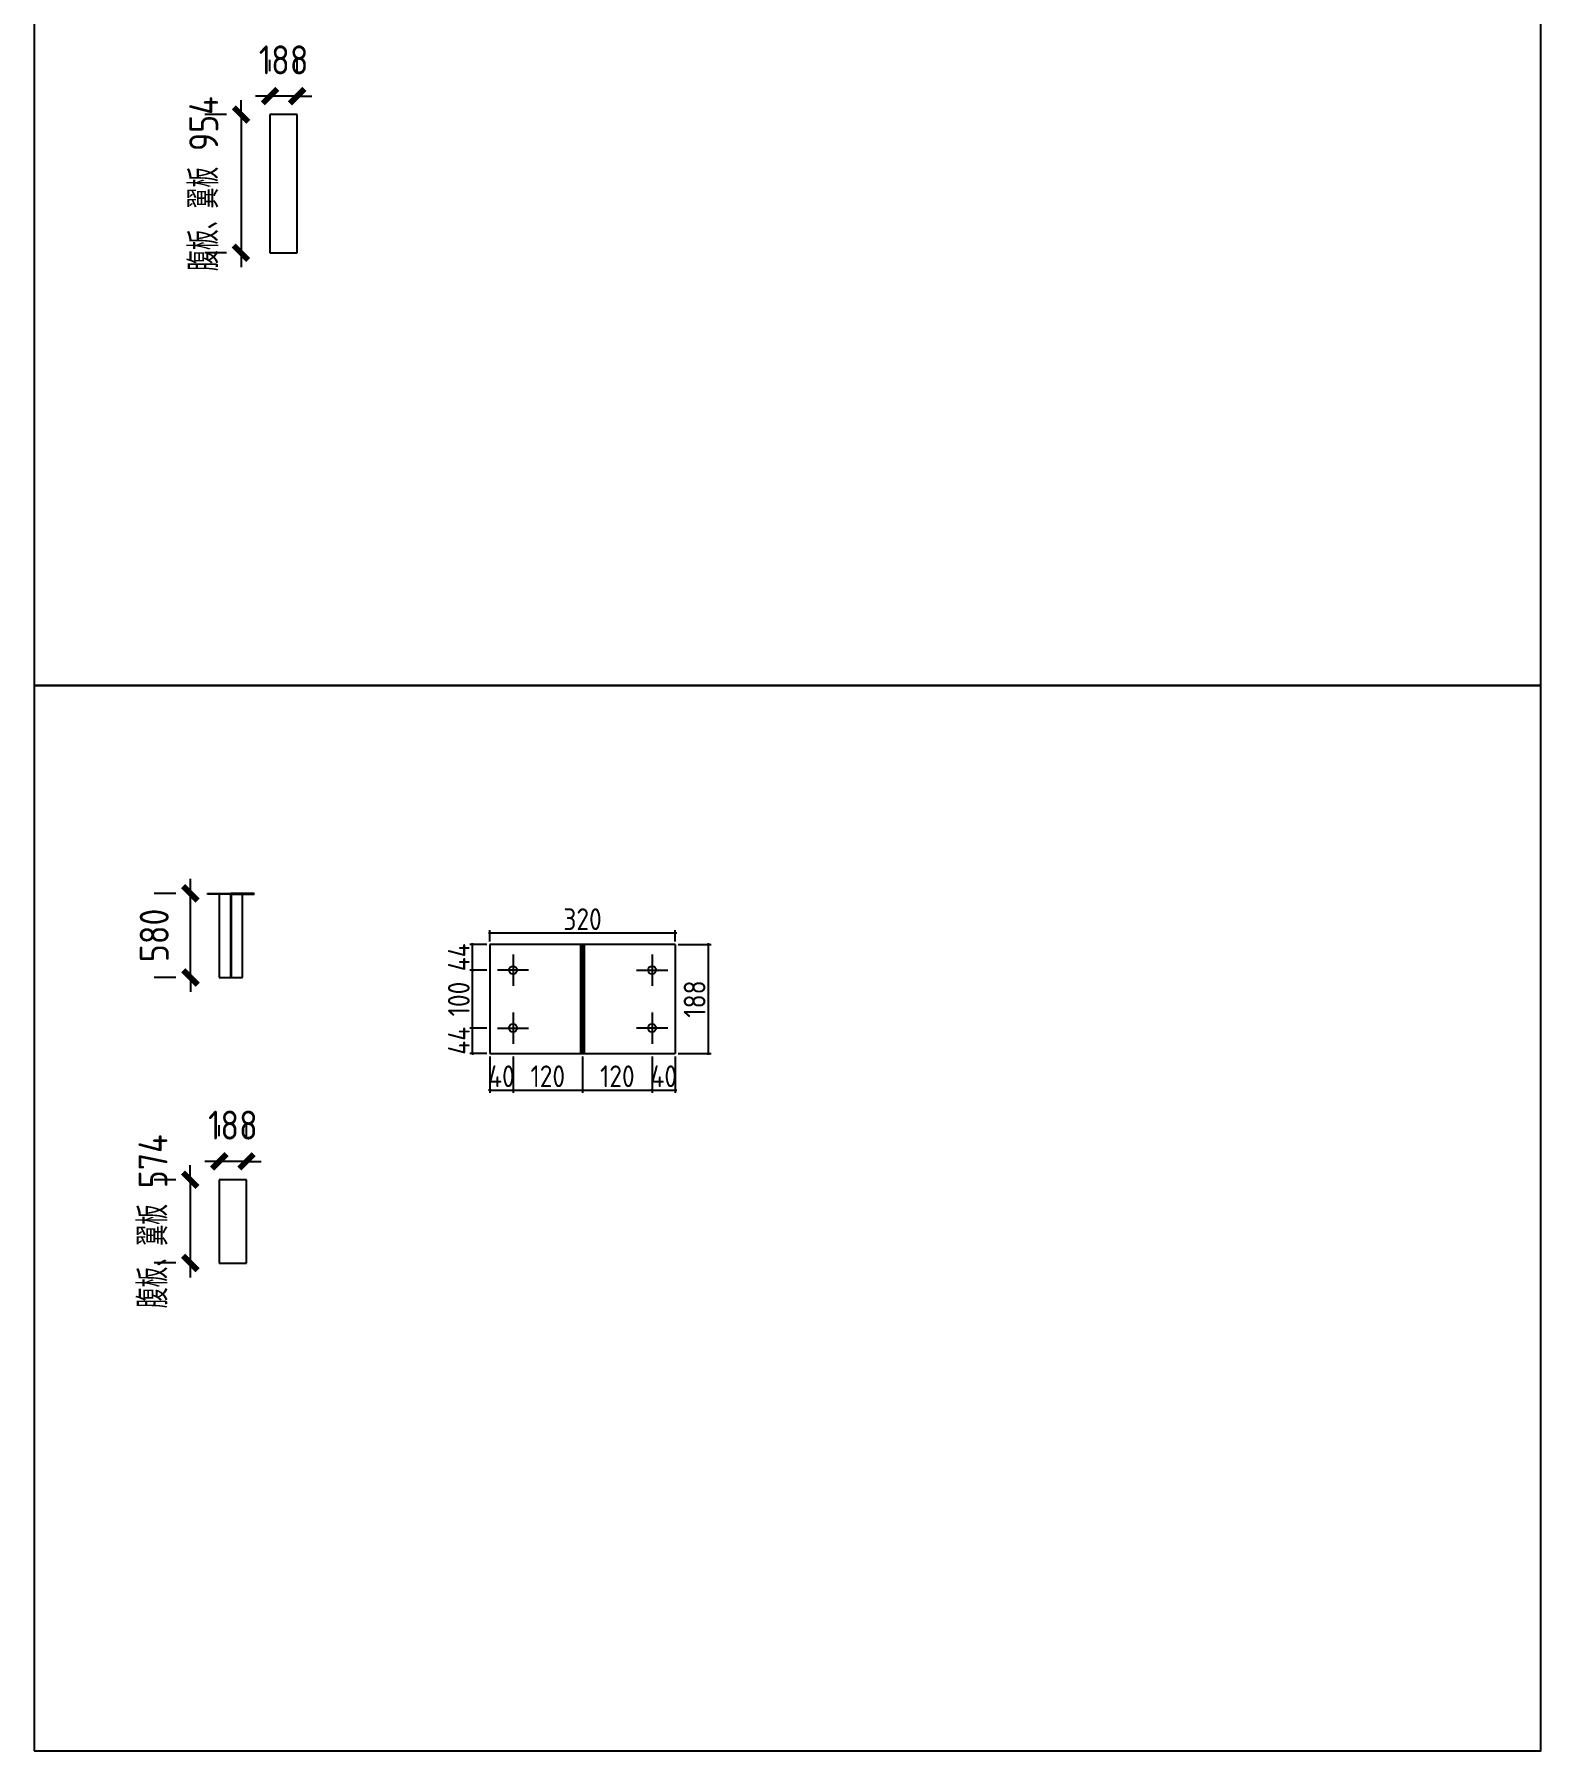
# Model space of a CAD drawing. Extents: x 102162 to 621267, y -39398 to 328893.
# Drawn here: x 503112 to 513507, y 259852 to 271694 of the extents above; entities that cross this region are included whole.
import ezdxf

# ---------------------------------------------------------------- set-up
doc = ezdxf.new("R2010")
doc.units = 0
doc.header["$LTSCALE"] = 1000
doc.header["$MEASUREMENT"] = 0
doc.styles.get("Standard").update_dxf_attribs({"font": 'gbenor.shx', "bigfont": 'gbcbig.shx'})
doc.dimstyles.get("Standard").update_dxf_attribs({"dimscale": 100, "dimtxt": 3.5, "dimasz": 1, "dimexe": 2.5, "dimexo": 3, "dimgap": 1.5, "dimtad": 1, "dimdec": 0, "dimzin": 0, "dimdsep": 46, "dimtxsty": 'Standard', "dimblk": 'ARCHTICK', "dimcen": 0.09, "dimadec": 0, "dimazin": 0, "dimtfac": 1, "dimtdec": 0, "dimtix": 1, "dimtmove": 2, "dimatfit": 3, "dimfxl": 1, "dimtolj": 1, "dimtzin": 0, "dimarcsym": 0})

# ---------------------------------------------------------------- blocks, each defined once
blk = doc.blocks.new('_ArchTick')
at = {"color": 0, "linetype": 'ByBlock', "const_width": 0.4}
blk.add_lwpolyline([(-0.5, -0.5), (0.5, 0.5)], dxfattribs=at)
blk = doc.blocks.new('*D2061')
at = {"color": 0, "lineweight": -2}
for p, q in [((504538, 271141), (504538, 271241)), ((504438, 271141), (504288, 271141)), ((504538, 271141), (504538, 270187)), ((504438, 270187), (504288, 270187)), ((504538, 270187), (504538, 270087))]:
    blk.add_line(p, q, dxfattribs=at)
at = {"layer": 'Defpoints', "color": 0}
for p in [(504738, 271141), (504538, 270187), (504738, 270187)]:
    blk.add_point(p, dxfattribs=at)
at = {"color": 0, "lineweight": -2, "xscale": 100, "yscale": 100, "zscale": 100}
for p, rotation in [((504538, 271141), 270), ((504538, 270187), 90)]:
    blk.add_blockref('_ArchTick', p, dxfattribs=dict(at, rotation=rotation))
at = {"color": 0, "insert": (504281, 270664), "char_height": 200, "attachment_point": 5, "rotation": 90}
blk.add_mtext('\\A1;腹板、翼板 954', dxfattribs=at)
blk = doc.blocks.new('*D2062')
at = {"color": 0, "lineweight": -2}
for p, q in [((504738, 271441), (504738, 271518)), ((504926, 271441), (504926, 271518)), ((504738, 271268), (504638, 271268)), ((504926, 271268), (504738, 271268)), ((504926, 271268), (505026, 271268))]:
    blk.add_line(p, q, dxfattribs=at)
at = {"layer": 'Defpoints', "color": 0}
for p in [(504738, 271268), (504738, 271141), (504926, 271141)]:
    blk.add_point(p, dxfattribs=at)
at = {"color": 0, "lineweight": -2, "xscale": 100, "yscale": 100, "zscale": 100}
blk.add_blockref('_ArchTick', (504738, 271268), dxfattribs=at)
at = {"color": 0, "lineweight": -2, "xscale": 100, "yscale": 100, "zscale": 100, "rotation": 180}
blk.add_blockref('_ArchTick', (504926, 271268), dxfattribs=at)
at = {"color": 0, "insert": (504832, 271518), "char_height": 200, "attachment_point": 5}
blk.add_mtext('\\A1;188', dxfattribs=at)
blk = doc.blocks.new('*D2079')
at = {"color": 0, "lineweight": -2}
for p, q in [((504088, 265767), (503939, 265767)), ((504189, 265767), (504189, 265867)), ((504189, 265187), (504189, 265767)), ((504088, 265187), (503939, 265187)), ((504189, 265187), (504189, 265087))]:
    blk.add_line(p, q, dxfattribs=at)
at = {"layer": 'Defpoints', "color": 0}
for p in [(504189, 265767), (504388, 265767), (504388, 265187)]:
    blk.add_point(p, dxfattribs=at)
at = {"color": 0, "lineweight": -2, "xscale": 100, "yscale": 100, "zscale": 100}
for p, rotation in [((504189, 265767), 270), ((504189, 265187), 90)]:
    blk.add_blockref('_ArchTick', p, dxfattribs=dict(at, rotation=rotation))
at = {"color": 0, "insert": (503939, 265477), "char_height": 200, "attachment_point": 5, "rotation": 90}
blk.add_mtext('\\A1;580', dxfattribs=at)
blk = doc.blocks.new('*D2080')
at = {"color": 0, "lineweight": -2}
for p, q in [((504188, 263791), (504188, 263891)), ((504088, 263791), (503938, 263791)), ((504188, 263791), (504188, 263217)), ((504088, 263217), (503938, 263217)), ((504188, 263217), (504188, 263117))]:
    blk.add_line(p, q, dxfattribs=at)
at = {"layer": 'Defpoints', "color": 0}
for p in [(504388, 263791), (504188, 263217), (504388, 263217)]:
    blk.add_point(p, dxfattribs=at)
at = {"color": 0, "lineweight": -2, "xscale": 100, "yscale": 100, "zscale": 100}
for p, rotation in [((504188, 263791), 270), ((504188, 263217), 90)]:
    blk.add_blockref('_ArchTick', p, dxfattribs=dict(at, rotation=rotation))
at = {"color": 0, "insert": (503931, 263504), "char_height": 200, "attachment_point": 5, "rotation": 90}
blk.add_mtext('\\A1;腹板、翼板 574', dxfattribs=at)
blk = doc.blocks.new('*D2081')
at = {"color": 0, "lineweight": -2}
for p, q in [((504388, 264091), (504388, 264168)), ((504576, 264091), (504576, 264168)), ((504388, 263918), (504288, 263918)), ((504576, 263918), (504388, 263918)), ((504576, 263918), (504676, 263918))]:
    blk.add_line(p, q, dxfattribs=at)
at = {"layer": 'Defpoints', "color": 0}
for p in [(504388, 263918), (504388, 263791), (504576, 263791)]:
    blk.add_point(p, dxfattribs=at)
at = {"color": 0, "lineweight": -2, "xscale": 100, "yscale": 100, "zscale": 100}
blk.add_blockref('_ArchTick', (504388, 263918), dxfattribs=at)
at = {"color": 0, "lineweight": -2, "xscale": 100, "yscale": 100, "zscale": 100, "rotation": 180}
blk.add_blockref('_ArchTick', (504576, 263918), dxfattribs=at)
at = {"color": 0, "insert": (504482, 264168), "char_height": 200, "attachment_point": 5}
blk.add_mtext('\\A1;188', dxfattribs=at)
blk = doc.blocks.new('*D2082')
at = {"color": 0, "lineweight": -2}
for p, q in [((506255, 264642), (506255, 264390)), ((506415, 264642), (506415, 264390)), ((506255, 264410), (506245, 264410)), ((506255, 264410), (506415, 264410)), ((506415, 264410), (506425, 264410))]:
    blk.add_line(p, q, dxfattribs=at)
at = {"layer": 'Defpoints', "color": 0}
for p in [(506255, 264662), (506415, 264662), (506415, 264410)]:
    blk.add_point(p, dxfattribs=at)
at = {"color": 0, "lineweight": -2, "xscale": 10, "yscale": 10, "zscale": 10}
blk.add_blockref('_ArchTick', (506255, 264410), dxfattribs=at)
at = {"color": 0, "lineweight": -2, "xscale": 10, "yscale": 10, "zscale": 10, "rotation": 180}
blk.add_blockref('_ArchTick', (506415, 264410), dxfattribs=at)
at = {"color": 0, "insert": (506335, 264505), "char_height": 150, "attachment_point": 5}
blk.add_mtext('\\A1;40', dxfattribs=at)
blk = doc.blocks.new('*D2083')
at = {"color": 0, "lineweight": -2}
for p, q in [((506415, 264642), (506415, 264390)), ((506895, 264642), (506895, 264390)), ((506405, 264410), (506905, 264410))]:
    blk.add_line(p, q, dxfattribs=at)
at = {"layer": 'Defpoints', "color": 0}
for p in [(506415, 264662), (506895, 264662), (506895, 264410)]:
    blk.add_point(p, dxfattribs=at)
at = {"color": 0, "lineweight": -2, "xscale": 10, "yscale": 10, "zscale": 10, "rotation": 180}
blk.add_blockref('_ArchTick', (506415, 264410), dxfattribs=at)
at = {"color": 0, "lineweight": -2, "xscale": 10, "yscale": 10, "zscale": 10}
blk.add_blockref('_ArchTick', (506895, 264410), dxfattribs=at)
at = {"color": 0, "insert": (506655, 264505), "char_height": 150, "attachment_point": 5}
blk.add_mtext('\\A1;120', dxfattribs=at)
blk = doc.blocks.new('*D2084')
at = {"color": 0, "lineweight": -2}
for p, q in [((506895, 264642), (506895, 264390)), ((507375, 264642), (507375, 264390)), ((506885, 264410), (507385, 264410))]:
    blk.add_line(p, q, dxfattribs=at)
at = {"layer": 'Defpoints', "color": 0}
for p in [(506895, 264662), (507375, 264662), (507375, 264410)]:
    blk.add_point(p, dxfattribs=at)
at = {"color": 0, "lineweight": -2, "xscale": 10, "yscale": 10, "zscale": 10, "rotation": 180}
blk.add_blockref('_ArchTick', (506895, 264410), dxfattribs=at)
at = {"color": 0, "lineweight": -2, "xscale": 10, "yscale": 10, "zscale": 10}
blk.add_blockref('_ArchTick', (507375, 264410), dxfattribs=at)
at = {"color": 0, "insert": (507135, 264505), "char_height": 150, "attachment_point": 5}
blk.add_mtext('\\A1;120', dxfattribs=at)
blk = doc.blocks.new('*D2085')
at = {"color": 0, "lineweight": -2}
for p, q in [((507375, 264642), (507375, 264390)), ((507535, 264642), (507535, 264390)), ((507375, 264410), (507365, 264410)), ((507375, 264410), (507535, 264410)), ((507535, 264410), (507545, 264410))]:
    blk.add_line(p, q, dxfattribs=at)
at = {"layer": 'Defpoints', "color": 0}
for p in [(507375, 264662), (507535, 264662), (507535, 264410)]:
    blk.add_point(p, dxfattribs=at)
at = {"color": 0, "lineweight": -2, "xscale": 10, "yscale": 10, "zscale": 10}
blk.add_blockref('_ArchTick', (507375, 264410), dxfattribs=at)
at = {"color": 0, "lineweight": -2, "xscale": 10, "yscale": 10, "zscale": 10, "rotation": 180}
blk.add_blockref('_ArchTick', (507535, 264410), dxfattribs=at)
at = {"color": 0, "insert": (507455, 264505), "char_height": 150, "attachment_point": 5}
blk.add_mtext('\\A1;40', dxfattribs=at)
blk = doc.blocks.new('*D2086')
at = {"color": 0, "lineweight": -2}
for p, q in [((506235, 264838), (506116, 264838)), ((506136, 264838), (506136, 264848)), ((506136, 264662), (506136, 264838)), ((506235, 264662), (506116, 264662)), ((506136, 264662), (506136, 264652))]:
    blk.add_line(p, q, dxfattribs=at)
at = {"layer": 'Defpoints', "color": 0}
for p in [(506136, 264838), (506255, 264838), (506255, 264662)]:
    blk.add_point(p, dxfattribs=at)
at = {"color": 0, "lineweight": -2, "xscale": 10, "yscale": 10, "zscale": 10}
for p, rotation in [((506136, 264838), 270), ((506136, 264662), 90)]:
    blk.add_blockref('_ArchTick', p, dxfattribs=dict(at, rotation=rotation))
at = {"color": 0, "insert": (506041, 264750), "char_height": 150, "attachment_point": 5, "rotation": 90}
blk.add_mtext('\\A1;44', dxfattribs=at)
blk = doc.blocks.new('*D2087')
at = {"color": 0, "lineweight": -2}
for p, q in [((506235, 265238), (506116, 265238)), ((506136, 264828), (506136, 265248)), ((506235, 264838), (506116, 264838))]:
    blk.add_line(p, q, dxfattribs=at)
at = {"layer": 'Defpoints', "color": 0}
for p in [(506136, 265238), (506255, 265238), (506255, 264838)]:
    blk.add_point(p, dxfattribs=at)
at = {"color": 0, "lineweight": -2, "xscale": 10, "yscale": 10, "zscale": 10}
for p, rotation in [((506136, 265238), 90), ((506136, 264838), 270)]:
    blk.add_blockref('_ArchTick', p, dxfattribs=dict(at, rotation=rotation))
at = {"color": 0, "insert": (506041, 265038), "char_height": 150, "attachment_point": 5, "rotation": 90}
blk.add_mtext('\\A1;100', dxfattribs=at)
blk = doc.blocks.new('*D2088')
at = {"color": 0, "lineweight": -2}
for p, q in [((506235, 265414), (506116, 265414)), ((506136, 265414), (506136, 265424)), ((506136, 265238), (506136, 265414)), ((506235, 265238), (506116, 265238)), ((506136, 265238), (506136, 265228))]:
    blk.add_line(p, q, dxfattribs=at)
at = {"layer": 'Defpoints', "color": 0}
for p in [(506136, 265414), (506255, 265414), (506255, 265238)]:
    blk.add_point(p, dxfattribs=at)
at = {"color": 0, "lineweight": -2, "xscale": 10, "yscale": 10, "zscale": 10}
for p, rotation in [((506136, 265414), 270), ((506136, 265238), 90)]:
    blk.add_blockref('_ArchTick', p, dxfattribs=dict(at, rotation=rotation))
at = {"color": 0, "insert": (506041, 265326), "char_height": 150, "attachment_point": 5, "rotation": 90}
blk.add_mtext('\\A1;44', dxfattribs=at)
blk = doc.blocks.new('*D2089')
at = {"color": 0, "lineweight": -2}
for p, q in [((506245, 265494), (507545, 265494)), ((506255, 265434), (506255, 265514)), ((507535, 265434), (507535, 265514))]:
    blk.add_line(p, q, dxfattribs=at)
at = {"layer": 'Defpoints', "color": 0}
for p in [(506255, 265414), (507535, 265494), (507535, 265414)]:
    blk.add_point(p, dxfattribs=at)
at = {"color": 0, "lineweight": -2, "xscale": 10, "yscale": 10, "zscale": 10, "rotation": 180}
blk.add_blockref('_ArchTick', (506255, 265494), dxfattribs=at)
at = {"color": 0, "lineweight": -2, "xscale": 10, "yscale": 10, "zscale": 10}
blk.add_blockref('_ArchTick', (507535, 265494), dxfattribs=at)
at = {"color": 0, "insert": (506895, 265589), "char_height": 150, "attachment_point": 5}
blk.add_mtext('\\A1;320', dxfattribs=at)
blk = doc.blocks.new('*D2090')
at = {"color": 0, "lineweight": -2}
for p, q in [((507555, 265414), (507783, 265414)), ((507763, 264652), (507763, 265424)), ((507555, 264662), (507783, 264662))]:
    blk.add_line(p, q, dxfattribs=at)
at = {"layer": 'Defpoints', "color": 0}
for p in [(507535, 265414), (507763, 265414), (507535, 264662)]:
    blk.add_point(p, dxfattribs=at)
at = {"color": 0, "lineweight": -2, "xscale": 10, "yscale": 10, "zscale": 10}
for p, rotation in [((507763, 265414), 90), ((507763, 264662), 270)]:
    blk.add_blockref('_ArchTick', p, dxfattribs=dict(at, rotation=rotation))
at = {"color": 0, "insert": (507668, 265038), "char_height": 150, "attachment_point": 5, "rotation": 90}
blk.add_mtext('\\A1;188', dxfattribs=at)

msp = doc.modelspace()

# ---------------------------------------------------------------- linework, layer by layer
for p, q in [((504737.6, 271140.6), (504737.6, 270186.6)), ((504925.6, 270186.6), (504925.6, 271140.6)), ((504737.6, 270186.6), (504925.6, 270186.6)), ((504387.8, 265760.7), (504387.8, 265186.7)), ((504547.8, 265760.7), (504387.8, 265760.7)), ((504464.8, 265760.7), (504464.8, 265186.7)), ((504470.8, 265760.7), (504470.8, 265186.7)), ((504547.8, 265186.7), (504547.8, 265760.7)), ((506882.9, 265413.8), (506882.9, 264661.8)), ((506906.9, 265413.8), (506906.9, 264661.8)), ((504387.8, 265186.7), (504547.8, 265186.7)), ((504387.8, 263790.6), (504387.8, 263216.6)), ((504575.8, 263216.6), (504575.8, 263790.6)), ((504387.8, 263216.6), (504575.8, 263216.6))]:
    msp.add_line(p, q)
at = {"color": 2}
for p, q in [((504925.6, 271140.6), (504737.6, 271140.6)), ((504307.8, 265760.7), (504307.8, 265766.7)), ((504307.8, 265766.7), (504467.8, 265766.7)), ((504464.8, 265760.7), (504307.8, 265760.7)), ((504470.8, 265760.7), (504464.8, 265760.7)), ((504464.8, 265760.7), (504470.8, 265760.7)), ((504627.8, 265766.7), (504467.8, 265766.7)), ((504470.8, 265760.7), (504627.8, 265760.7)), ((504627.8, 265760.7), (504627.8, 265766.7)), ((507534.9, 265413.8), (506254.9, 265413.8)), ((506254.9, 265413.8), (506254.9, 264661.8)), ((507534.9, 265413.8), (507534.9, 264661.8)), ((506414.9, 265345.8), (506414.9, 265129.8)), ((507374.9, 265345.8), (507374.9, 265129.8)), ((506522.9, 265237.8), (506306.9, 265237.8)), ((507266.9, 265237.8), (507482.9, 265237.8)), ((506414.9, 264945.8), (506414.9, 264729.8)), ((507374.9, 264945.8), (507374.9, 264729.8)), ((506306.9, 264837.8), (506522.9, 264837.8)), ((507482.9, 264837.8), (507266.9, 264837.8)), ((506254.9, 264661.8), (507534.9, 264661.8)), ((504575.8, 263790.6), (504387.8, 263790.6))]:
    msp.add_line(p, q, dxfattribs=at)
at = {"color": 1}
for p, q in [((504467.8, 265766.7), (504467.8, 265186.7)), ((506894.9, 264661.8), (506894.9, 265413.8))]:
    msp.add_line(p, q, dxfattribs=at)
at = {"color": 6}
for p, q in [((506882.9, 264661.8), (506882.9, 265413.8)), ((506906.9, 264661.8), (506906.9, 265413.8))]:
    msp.add_line(p, q, dxfattribs=at)
for points in [[(503111.7, 267201.7), (513506.7, 267201.7), (513506.7, 274551.7), (503111.7, 274551.7)], [(503111.7, 259851.7), (513506.7, 259851.7), (513506.7, 267201.7), (503111.7, 267201.7)]]:
    msp.add_lwpolyline(points, close=True)
at = {"color": 2}
for centre in [(506414.9, 265237.8), (507374.9, 265237.8), (506414.9, 264837.8), (507374.9, 264837.8)]:
    msp.add_circle(centre, 28, dxfattribs=at)

# ---------------------------------------------------------------- dimensions: what is measured, and where the dimension line sits
for p1, p2, picture, middle in [((504925.6, 271140.6), (504737.6, 271140.6), '*D2062', (504831.6, 271517.8)), ((504575.8, 263790.6), (504387.8, 263790.6), '*D2081', (504481.8, 264167.8))]:
    dim = msp.add_aligned_dim(p1=p1, p2=p2, distance=-127.2, dimstyle='Standard', override={"dimtxt": 2})
    dim.commit()
    dim.dimension.update_dxf_attribs({"geometry": picture, "text_midpoint": middle})
for p1, p2, text, picture, middle in [((504737.6, 271140.6), (504737.6, 270186.6), '腹板、翼板 954', '*D2061', (504281.2, 270663.6)), ((504387.8, 263790.6), (504387.8, 263216.6), '腹板、翼板 574', '*D2080', (503931.4, 263503.6))]:
    dim = msp.add_aligned_dim(p1=p1, p2=p2, distance=-199.8, text=text, dimstyle='Standard', override={"dimtxt": 2})
    dim.commit()
    dim.dimension.update_dxf_attribs({"geometry": picture, "text_midpoint": middle})
dim = msp.add_linear_dim(base=(504189.2, 265766.7), p1=(504387.8, 265186.7), p2=(504387.8, 265766.7), angle=90, dimstyle='Standard', override={"dimtxt": 2})
dim.commit()
dim.dimension.update_dxf_attribs({"geometry": '*D2079', "text_midpoint": (503939.2, 265476.7)})
at = {"color": 4}
for p1, distance, picture, middle in [((506254.9, 265413.8), 79.7, '*D2089', (506894.9, 265588.5)), ((507534.9, 264661.8), -228.2, '*D2090', (507668.2, 265037.8))]:
    dim = msp.add_aligned_dim(p1=p1, p2=(507534.9, 265413.8), distance=distance, dimstyle='Standard', override={"dimtxt": 1.5, "dimasz": 0.1, "dimexe": 0.2, "dimexo": 0.2, "dimgap": 0.2, "dimlfac": 0.25, "dimrnd": 0.25, "dimdle": 0.1}, dxfattribs=at)
    dim.commit()
    dim.dimension.update_dxf_attribs({"geometry": picture, "text_midpoint": middle})
for base, p1, p2, picture, middle in [((506136.1, 265413.8), (506254.9, 265237.8), (506254.9, 265413.8), '*D2088', (506041.1, 265325.8)), ((506136.1, 265237.8), (506254.9, 264837.8), (506254.9, 265237.8), '*D2087', (506041.1, 265037.8)), ((506136.1, 264837.8), (506254.9, 264661.8), (506254.9, 264837.8), '*D2086', (506041.1, 264749.8))]:
    dim = msp.add_linear_dim(base=base, p1=p1, p2=p2, angle=90, dimstyle='Standard', override={"dimtxt": 1.5, "dimasz": 0.1, "dimexe": 0.2, "dimexo": 0.2, "dimgap": 0.2, "dimlfac": 0.25, "dimrnd": 0.25, "dimdle": 0.1}, dxfattribs=at)
    dim.commit()
    dim.dimension.update_dxf_attribs({"geometry": picture, "text_midpoint": middle})
for base, p1, p2, picture, middle in [((506414.9, 264409.9), (506254.9, 264661.8), (506414.9, 264661.8), '*D2082', (506334.9, 264504.9)), ((506894.9, 264409.9), (506414.9, 264661.8), (506894.9, 264661.8), '*D2083', (506654.9, 264504.9)), ((507374.9, 264409.9), (506894.9, 264661.8), (507374.9, 264661.8), '*D2084', (507134.9, 264504.9)), ((507534.9, 264409.9), (507374.9, 264661.8), (507534.9, 264661.8), '*D2085', (507454.9, 264504.9))]:
    dim = msp.add_linear_dim(base=base, p1=p1, p2=p2, dimstyle='Standard', override={"dimtxt": 1.5, "dimasz": 0.1, "dimexe": 0.2, "dimexo": 0.2, "dimgap": 0.2, "dimlfac": 0.25, "dimrnd": 0.25, "dimdle": 0.1}, dxfattribs=at)
    dim.commit()
    dim.dimension.update_dxf_attribs({"geometry": picture, "text_midpoint": middle})

doc.saveas('drawing.dxf')
